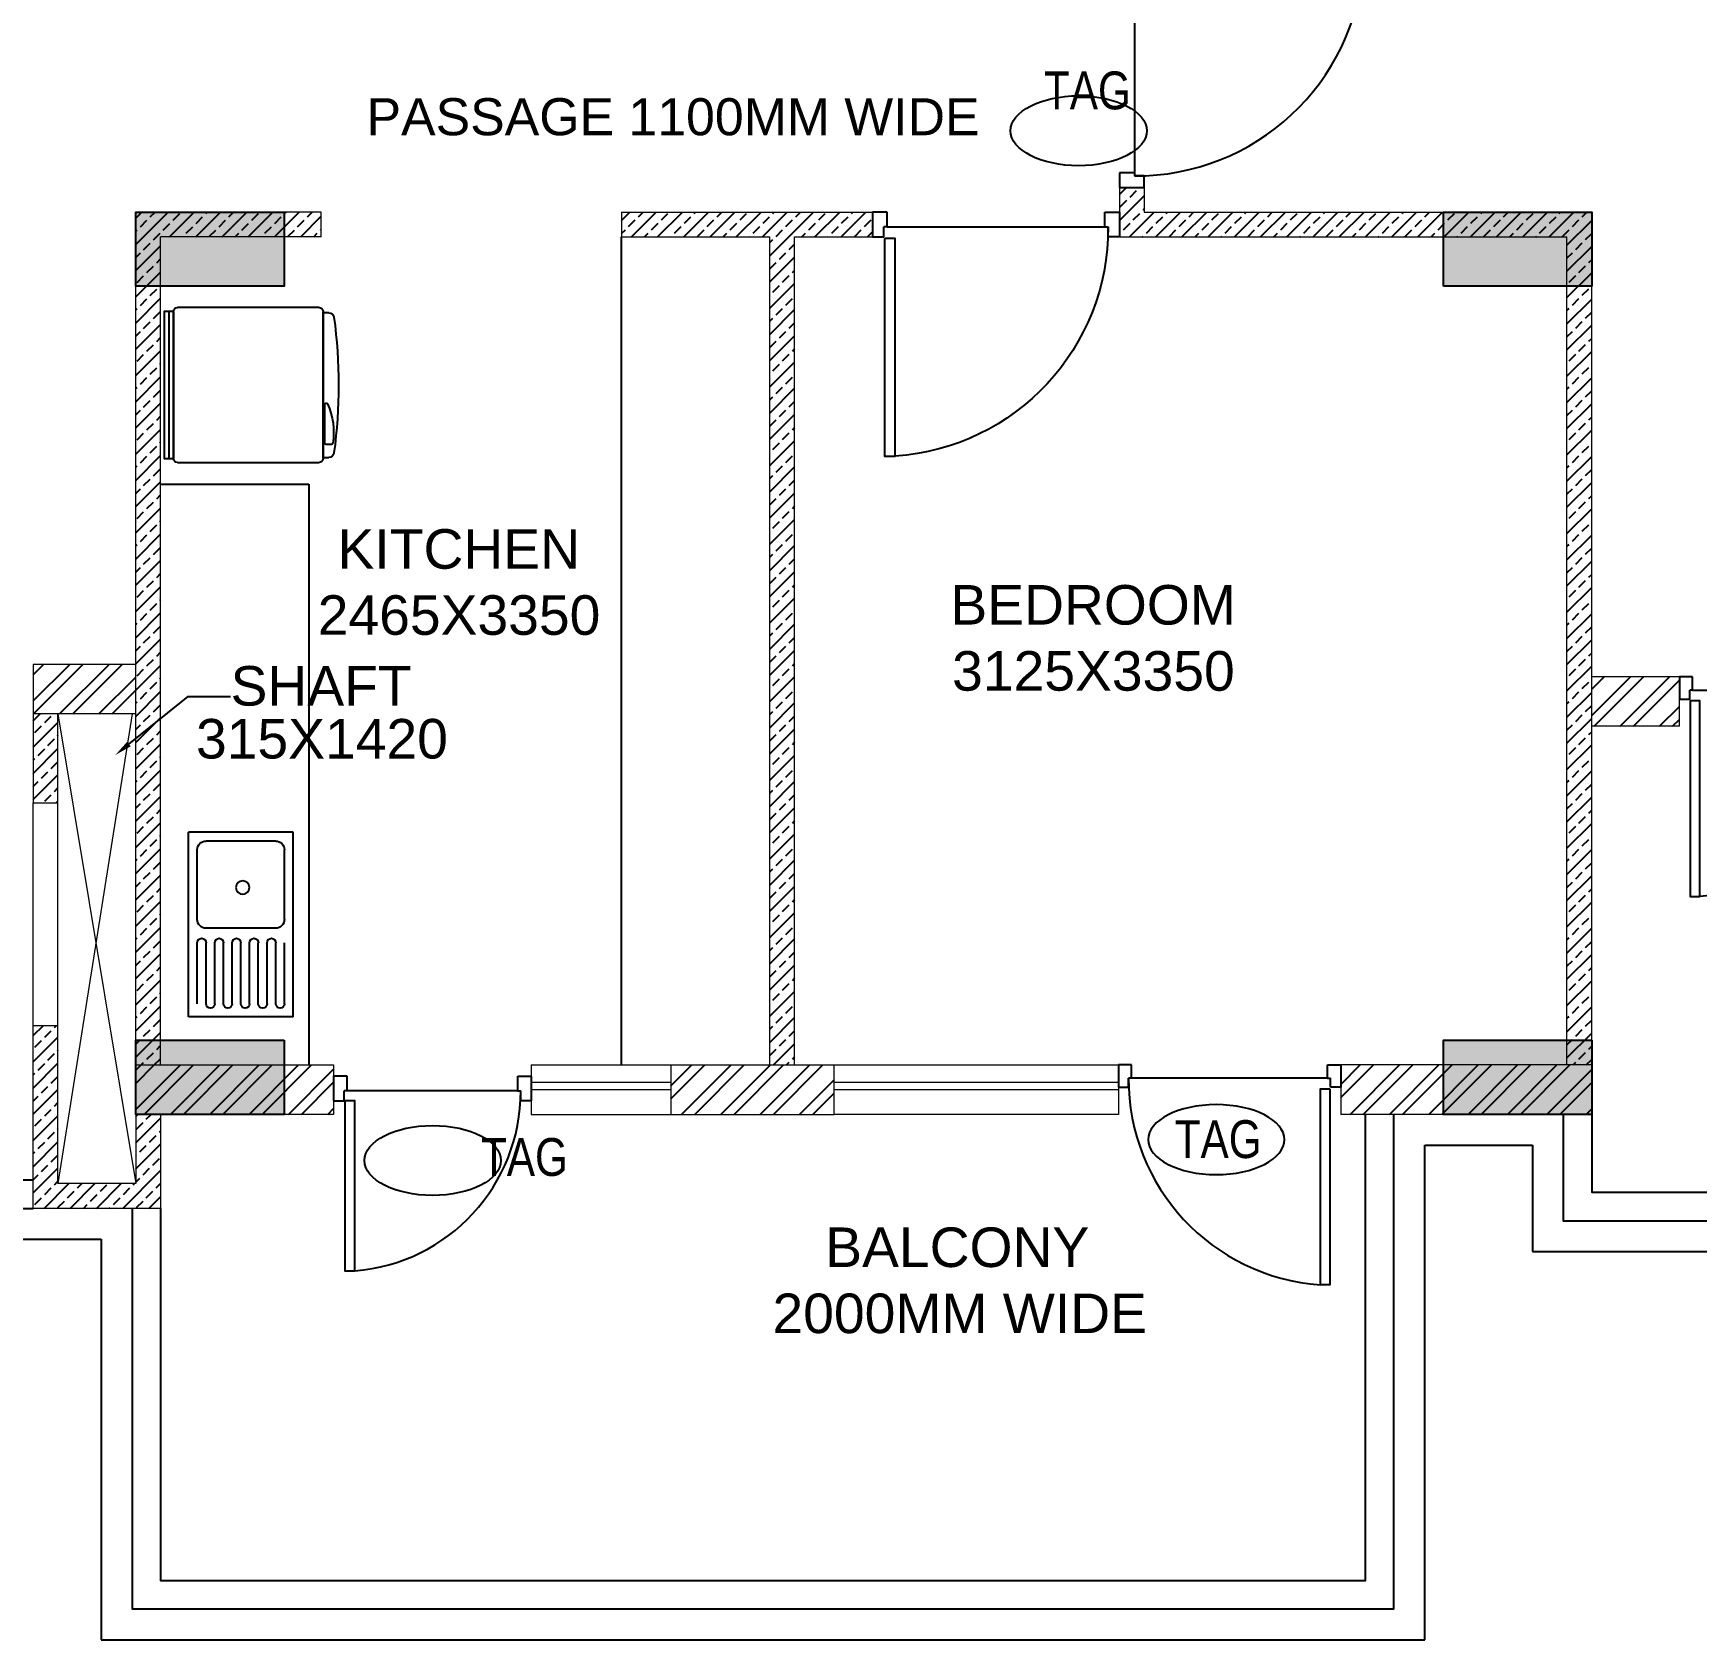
# Model space of a CAD drawing. Header units: millimetres. Extents: x 1255966 to 1543012, y 318612 to 465611.
# Drawn here: x 1394416 to 1401146, y 406914 to 413412 of the extents above; entities that cross this region are included whole.
import ezdxf
from ezdxf.enums import TextEntityAlignment as Align

# ---------------------------------------------------------------- set-up
doc = ezdxf.new("R2010")
doc.units = ezdxf.units.MM
doc.header["$LTSCALE"] = 500
doc.header["$MEASUREMENT"] = 0
doc.linetypes.add('HIDDEN', pattern=[0.375, 0.25, -0.125])
doc.layers.get('Defpoints').update_dxf_attribs({"lineweight": 0})
for name, color, linetype in [('AHC-A-FURNITURE', 2, 'Continuous'), ('DOOR', 8, 'Continuous'), ('FIXTURE', 251, 'Continuous'), ('FIXTURE-KITCHEN', 251, 'Continuous'), ('TEXT-RM NAME', 6, 'Continuous'), ('TOWER AREA COLUMN.', 6, 'Continuous')]:
    doc.layers.add(name, color=color, linetype=linetype)
for name, color, linetype, lineweight in [('CILL', 8, 'Continuous', 13), ('TILE', 252, 'Continuous', 13), ('TOWER COL HATCH', 253, 'Continuous', 20), ('Wall', 2, 'Continuous', 15), ('WIN', 144, 'Continuous', 15)]:
    doc.layers.add(name, color=color, linetype=linetype, lineweight=lineweight)
doc.layers.add('PROJECTION', color=7, linetype='HIDDEN', true_color=0xff4000)
doc.layers.add('RAILING', color=7, linetype='Continuous', true_color=0xadadad)
doc.styles.add('simplex', font='simplex.shx')
doc.styles.get("Standard").update_dxf_attribs({"font": 'arial.ttf'})
pattern_1 = [(45, (1157523.66, 675112.694), (-53.033009, 53.033009), []), (45, (1157576.69, 675112.694), (-53.033009, 53.033009), [37.5, -18.75])]
pattern_2 = [(45, (920216.68, 979406.63), (-79.549513, 79.549513), []), (45, (920269.72, 979406.63), (-79.549513, 79.549513), [])]
pattern_3 = [(45, (920216.684, 1257022.11), (-53.0330086, 53.0330086), []), (45, (920269.72, 1257022.11), (-53.0330086, 53.0330086), [37.5, -18.75])]

# ---------------------------------------------------------------- blocks, each defined once
blk = doc.blocks.new('DOOR 900')
at = {"layer": 'DOOR', "ltscale": 100}
for p, q in [((0, 15), (93, 15)), ((0, -40), (0, 15)), ((93, 15), (93, -28)), ((55.8, -40), (0, -40)), ((93, -28), (55.8, -28)), ((55.8, -40), (55.8, -28)), ((55.8, -40), (55.8, -860)), ((55.8, -860), (0, -860)), ((0, -860), (0, -915)), ((55.8, -860), (55.8, -872)), ((93, -872), (55.8, -872)), ((93, -915), (93, -872)), ((0, -915), (93, -915))]:
    blk.add_line(p, q, dxfattribs=at)
blk.add_lwpolyline([(99.6, -30.4), (918.5, -30.4), (918.5, -70.4), (99.6, -70.4)], close=True, dxfattribs=at)
blk.add_arc((60.5, -12), 860, 269.68451, 356.10376, dxfattribs=at)
blk = doc.blocks.new('DOOR 750')
at = {"layer": 'DOOR', "ltscale": 100}
for p, q in [((0, 730), (100, 730)), ((0, 675), (0, 730)), ((60, 675), (0, 675)), ((100, 687), (60, 687)), ((60, 675), (60, 687)), ((60, 675), (60, -15)), ((100, 730), (100, 687)), ((60, -15), (0, -15)), ((0, -15), (0, -70)), ((60, -15), (60, -27)), ((100, -27), (60, -27)), ((100, -70), (100, -27)), ((0, -70), (100, -70))]:
    blk.add_line(p, q, dxfattribs=at)
blk.add_lwpolyline([(99.6, -24.6), (787.7, -24.6), (787.7, 15.4), (99.6, 15.4)], close=True, dxfattribs=at)
at = {"layer": 'DOOR', "linetype": 'Continuous'}
blk.add_arc((62, -40.9), 727.9, 4.43826, 90.15923, dxfattribs=at)
at = {"layer": 'Defpoints', "ltscale": 100, "style": 'simplex', "width": 0.8}
blk.add_attdef('D750', (284.7, 36.5), '', height=100, dxfattribs=at)
blk = doc.blocks.new('A$C614879CD')
at = {"layer": 'FIXTURE', "ltscale": 0.5}
for p, q in [((450, 793.5), (0, 793.5)), ((0, 793.5), (0, 0)), ((450, 793.5), (450, 0)), ((37.5, 737.3), (37.5, 474.8)), ((75, 737.3), (75, 474.8)), ((112.5, 737.3), (112.5, 474.8)), ((150, 737.3), (150, 474.8)), ((187.5, 737.3), (187.5, 474.8)), ((225, 737.3), (225, 474.8)), ((262.5, 737.3), (262.5, 474.8)), ((300, 737.3), (300, 474.8)), ((337.5, 737.3), (337.5, 474.8)), ((375, 737.3), (375, 474.8)), ((412.5, 737.3), (412.5, 474.8)), ((37.5, 375), (37.5, 75)), ((375, 412.5), (75, 412.5)), ((412.5, 375), (412.5, 75)), ((450, 0), (0, 0)), ((375, 37.5), (75, 37.5))]:
    blk.add_line(p, q, dxfattribs=at)
blk.add_circle((232.7, 237.4), 28.8, dxfattribs=at)
for centre, radius, start, end in [((93.8, 737.3), 18.8, 0, 180), ((168.8, 737.3), 18.8, 0, 180), ((243.8, 737.3), 18.8, 0, 180), ((318.8, 737.3), 18.8, 0, 180), ((393.8, 737.3), 18.8, 0, 180), ((56.3, 474.8), 18.8, 180, 0), ((131.3, 474.8), 18.8, 180, 0), ((206.3, 474.8), 18.8, 180, 0), ((281.3, 474.8), 18.8, 180, 0), ((356.3, 474.8), 18.8, 180, 0), ((75, 375), 37.5, 90, 180), ((375, 375), 37.5, 0, 90), ((75, 75), 37.5, 180, 270), ((375, 75), 37.5, 270, 0)]:
    blk.add_arc(centre, radius, start, end, dxfattribs=at)
blk = doc.blocks.new('FRIDGE')
at = {"layer": 'FIXTURE-KITCHEN'}
for p, q in [((-313.5, 0), (313.5, 0)), ((-308, 0), (-308, 24.8)), ((308, 0), (-308, 0)), ((-252.6, 36), (-252.6, 13.5)), ((-247.1, 8), (-82.5, 8)), ((308, 24.8), (308, 0)), ((-330, -619.7), (-330, -16.5)), ((330, -16.5), (330, -619.7)), ((313.5, -636.2), (-313.5, -636.2)), ((312.4, -656.3), (-313.5, -656.3))]:
    blk.add_line(p, q, dxfattribs=at)
blk.add_lwpolyline([(-313.5, -636.2), (312.4, -636.2), (312.4, -676.5), (-313.5, -676.5)], close=True, dxfattribs=at)
for centre, radius, start, end in [((-286, 24.8), 22, 97.66226, 180), ((0, -2101), 2167, 82.33774, 97.66226), ((-247.1, 36), 5.5, 99.47443, 180), ((-247.1, 13.5), 5.5, 180, 270), ((-201, -240.4), 285.7, 64.98596, 99.47443), ((-82.5, 13.5), 5.5, 270, 64.98596), ((286, 24.8), 22, 0, 82.33774), ((-313.5, -16.5), 16.5, 90, 180), ((313.5, -16.5), 16.5, 0, 90), ((-313.5, -619.7), 16.5, 180, 270), ((313.5, -619.7), 16.5, 270, 0)]:
    blk.add_arc(centre, radius, start, end, dxfattribs=at)

msp = doc.modelspace()

# ---------------------------------------------------------------- hatches: boundary and pattern name
at = {"layer": 'AHC-A-FURNITURE', "ltscale": 50, "true_color": 0x5b5b5b}
h = msp.add_hatch(dxfattribs=at)
h.set_pattern_fill('ANSI33', color=251, scale=300)
h.set_pattern_definition(pattern_3)
h.paths.add_polyline_path([(1400720.6, 409238.9), (1400620.6, 409238.9), (1400620.6, 412588.9), (1398810.6, 412588.9), (1398810.6, 412688.9), (1398810.6, 412788.9), (1398910.6, 412788.9), (1398910.6, 412688.9), (1400720.6, 412688.9)])
h = msp.add_hatch(dxfattribs=at)
h.set_pattern_fill('ANSI33', color=251, scale=300)
h.set_pattern_definition([(45, (920216.684, 979406.626), (-53.0330086, 53.0330086), []), (45, (920269.72, 979406.626), (-53.0330086, 53.0330086), [37.5, -18.75])])
h.paths.add_polyline_path([(1395580.6, 412588.9), (1394930.6, 412588.9), (1394930.6, 412388.9), (1394830.6, 412388.9), (1394830.6, 412688.9), (1395580.6, 412688.9)])
h.paths.add_polyline_path([(1394930.6, 409238.9), (1394830.6, 409238.9), (1394830.6, 412388.9), (1394930.6, 412388.9)])
h = msp.add_hatch(dxfattribs=at)
h.set_pattern_fill('ANSI33', color=251, scale=300)
h.set_pattern_definition(pattern_3)
h.paths.add_polyline_path([(1397810.6, 412588.9), (1397495.6, 412588.9), (1397495.6, 409238.9), (1397395.6, 409238.9), (1397395.6, 412588.9), (1396795.6, 412588.9), (1396795.6, 412688.9), (1397810.6, 412688.9)])
h = msp.add_hatch(dxfattribs=at)
h.set_pattern_fill('ANSI32', color=251, scale=300)
h.set_pattern_definition(pattern_2)
h.paths.add_polyline_path([(1394830.6, 410658.9), (1394415.6, 410658.9), (1394415.6, 410858.9), (1394830.6, 410858.9)])
h = msp.add_hatch(dxfattribs=at)
h.set_pattern_fill('ANSI32', color=251, scale=300)
h.set_pattern_definition(pattern_2)
h.paths.add_polyline_path([(1401075.6, 410718.9), (1401075.6, 410608.9), (1400720.6, 410608.9), (1400720.6, 410808.9), (1401075.6, 410808.9)])
h = msp.add_hatch(dxfattribs=at)
h.set_pattern_fill('ANSI33', color=251, scale=300)
h.set_pattern_definition(pattern_1)
h.paths.add_polyline_path([(1394415.6, 410298.9), (1394515.6, 410298.9), (1394515.6, 410658.9), (1394415.6, 410658.9)])
h = msp.add_hatch(dxfattribs=at)
h.set_pattern_fill('ANSI33', color=251, scale=300)
h.set_pattern_definition(pattern_1)
h.paths.add_polyline_path([(1394930.6, 409038.9), (1394830.6, 409038.9), (1394830.6, 408758.9), (1394515.6, 408758.9), (1394515.6, 409398.9), (1394415.6, 409398.9), (1394415.6, 408658.9), (1394930.6, 408658.9)])
h = msp.add_hatch(dxfattribs=at)
h.set_pattern_fill('ANSI32', color=251, scale=300)
h.set_pattern_definition(pattern_2)
h.paths.add_polyline_path([(1395630.6, 409038.9), (1395630.6, 409238.9), (1394830.6, 409238.9), (1394830.6, 409038.9)])
h = msp.add_hatch(dxfattribs=at)
h.set_pattern_fill('ANSI32', color=251, scale=300)
h.set_pattern_definition(pattern_2)
h.paths.add_polyline_path([(1397655.6, 409038.9), (1396995.6, 409038.9), (1396995.6, 409238.9), (1397655.6, 409238.9)])
h = msp.add_hatch(dxfattribs=at)
h.set_pattern_fill('ANSI32', color=251, scale=300)
h.set_pattern_definition(pattern_2)
h.paths.add_polyline_path([(1400720.6, 409038.9), (1399705.6, 409038.9), (1399705.6, 409238.9), (1400720.6, 409238.9)])
at = {"layer": 'TOWER COL HATCH'}
h = msp.add_hatch(color=253, dxfattribs=at)
h.dxf.hatch_style = 1
h.paths.add_polyline_path([(1395430.6, 412688.9), (1395430.6, 412388.9), (1394830.6, 412388.9), (1394830.6, 412688.9)])
h = msp.add_hatch(color=253, dxfattribs=at)
h.dxf.hatch_style = 1
h.paths.add_polyline_path([(1400120.6, 412388.9), (1400120.6, 412688.9), (1400720.6, 412688.9), (1400720.6, 412388.9)])
h = msp.add_hatch(color=253, dxfattribs=at)
h.dxf.hatch_style = 1
h.paths.add_polyline_path([(1395430.6, 409338.9), (1395430.6, 409038.9), (1394830.6, 409038.9), (1394830.6, 409338.9)])
h = msp.add_hatch(color=253, dxfattribs=at)
h.dxf.hatch_style = 1
h.paths.add_polyline_path([(1400720.6, 409338.9), (1400720.6, 409038.9), (1400120.6, 409038.9), (1400120.6, 409338.9)])

# ---------------------------------------------------------------- linework, layer by layer
at = {"linetype": 'Continuous'}
for centre, major_axis in [((1398644.9, 413017.9), (275.7, 0)), ((1396031.2, 408852.6), (-275.7, 0))]:
    msp.add_ellipse(centre, major_axis=major_axis, ratio=0.512885, dxfattribs=at)
at = {"linetype": 'Continuous', "extrusion": (0, 0, -1)}
msp.add_ellipse((1399201.7, 408936.9), major_axis=(275.7, 0), ratio=0.512885, dxfattribs=at)
at = {"layer": 'CILL'}
for p, q in [((1394415.6, 409398.9), (1394415.6, 410298.9)), ((1394515.6, 409398.9), (1394515.6, 410298.9))]:
    msp.add_line(p, q, dxfattribs=at)
at = {"layer": 'Defpoints', "color": 2, "ltscale": 50}
msp.add_lwpolyline([(1400605.6, 409038.9), (1399920.6, 409038.9)], dxfattribs=at)
at = {"layer": 'FIXTURE-KITCHEN'}
for p, q in [((1396795.6, 409238.9), (1396795.6, 412588.9)), ((1394930.6, 411588.9), (1395530.6, 411588.9)), ((1395530.6, 411588.9), (1395530.6, 409238.9))]:
    msp.add_line(p, q, dxfattribs=at)
at = {"layer": 'PROJECTION', "linetype": 'ByBlock', "ltscale": 50}
for p, q in [((1400045.6, 406913.9), (1400045.6, 408913.9)), ((1400045.6, 408913.9), (1400480.6, 408913.9)), ((1400480.6, 408913.9), (1400480.6, 408483.9)), ((1389875.6, 408533.9), (1394690.6, 408533.9)), ((1394690.6, 408533.9), (1394690.6, 406913.9)), ((1400480.6, 408483.9), (1407260.6, 408483.9)), ((1394690.6, 406913.9), (1400045.6, 406913.9))]:
    msp.add_line(p, q, dxfattribs=at)
at = {"layer": 'RAILING', "color": 36, "true_color": 0x7f4010}
for p, q in [((1389750.6, 408773.9), (1394415.6, 408773.9)), ((1389750.6, 408658.9), (1394415.6, 408658.9))]:
    msp.add_line(p, q, dxfattribs=at)
for points in [[(1394815.6, 408658.9), (1394815.6, 407038.9), (1399920.6, 407038.9), (1399920.6, 409038.9)], [(1394930.6, 408658.9), (1394930.6, 407153.9), (1399805.6, 407153.9), (1399805.6, 409038.9)], [(1394945.6, 409038.9), (1394945.6, 409038.9)], [(1400605.6, 409038.9), (1400605.6, 408608.9), (1403770.6, 408608.9)], [(1400720.6, 409038.9), (1400720.6, 408723.9), (1403770.6, 408723.9)]]:
    msp.add_lwpolyline(points, dxfattribs=at)
at = {"layer": 'TEXT-RM NAME'}
msp.add_lwpolyline([(1394802.4, 410536.6), (1395042.9, 410729.2), (1395213.2, 410729.2)], dxfattribs=at)
msp.add_solid([(1394809.7, 410527.5), (1394747.8, 410492.9), (1394795.1, 410545.7)], dxfattribs=at)
at = {"layer": 'TILE', "linetype": 'HIDDEN', "ltscale": 45}
for p, q in [((1394515.6, 410658.9), (1394830.6, 408758.9)), ((1394815.6, 410658.9), (1394515.6, 408758.9))]:
    msp.add_line(p, q, dxfattribs=at)
at = {"layer": 'TOWER AREA COLUMN.'}
for points in [[(1395430.6, 412688.9), (1395430.6, 412388.9), (1394830.6, 412388.9), (1394830.6, 412688.9)], [(1400120.6, 412388.9), (1400120.6, 412688.9), (1400720.6, 412688.9), (1400720.6, 412388.9)], [(1395430.6, 409338.9), (1395430.6, 409038.9), (1394830.6, 409038.9), (1394830.6, 409338.9)], [(1400720.6, 409338.9), (1400720.6, 409038.9), (1400120.6, 409038.9), (1400120.6, 409338.9)]]:
    msp.add_lwpolyline(points, close=True, dxfattribs=at)
at = {"layer": 'Wall'}
for p, q in [((1398810.6, 412788.9), (1398910.6, 412788.9)), ((1398810.6, 412788.9), (1398810.6, 412688.9)), ((1398910.6, 412788.9), (1398910.6, 412688.9)), ((1394830.6, 409238.9), (1394830.6, 412688.9)), ((1395580.6, 412688.9), (1394830.6, 412688.9)), ((1395580.6, 412588.9), (1395580.6, 412688.9)), ((1396795.6, 412688.9), (1397810.6, 412688.9)), ((1396795.6, 412688.9), (1396795.6, 412588.9)), ((1397810.6, 412588.9), (1397810.6, 412688.9)), ((1398810.6, 412688.9), (1398810.6, 412688.9)), ((1398810.6, 412588.9), (1398810.6, 412688.9)), ((1398910.6, 412688.9), (1400720.6, 412688.9)), ((1400720.6, 409038.9), (1400720.6, 412688.9)), ((1394930.6, 409238.9), (1394930.6, 412588.9)), ((1395580.6, 412588.9), (1394930.6, 412588.9)), ((1396795.6, 412588.9), (1397395.6, 412588.9)), ((1397395.6, 409238.9), (1397395.6, 412588.9)), ((1397495.6, 409238.9), (1397495.6, 412588.9)), ((1397495.6, 412588.9), (1397810.6, 412588.9)), ((1398810.6, 412588.9), (1400620.6, 412588.9)), ((1400620.6, 409238.9), (1400620.6, 412588.9)), ((1394415.6, 410858.9), (1394415.6, 410658.9)), ((1394830.6, 410858.9), (1394415.6, 410858.9)), ((1401075.6, 410808.9), (1400720.6, 410808.9)), ((1401075.6, 410608.9), (1401075.6, 410808.9)), ((1394830.6, 410658.9), (1394415.6, 410658.9)), ((1401075.6, 410608.9), (1400720.6, 410608.9)), ((1394415.6, 409398.9), (1394515.6, 409398.9)), ((1394415.6, 408658.9), (1394415.6, 409398.9)), ((1394830.6, 409238.9), (1395630.6, 409238.9)), ((1394830.6, 409038.9), (1394830.6, 409238.9)), ((1395630.6, 409238.9), (1395630.6, 409038.9)), ((1396995.6, 409238.9), (1397655.6, 409238.9)), ((1396995.6, 409238.9), (1396995.6, 409038.9)), ((1397655.6, 409038.9), (1397655.6, 409238.9)), ((1400720.6, 409238.9), (1399705.6, 409238.9)), ((1399705.6, 409238.9), (1399705.6, 409038.9)), ((1394830.6, 409038.9), (1394830.6, 409038.9)), ((1395630.6, 409038.9), (1394830.6, 409038.9)), ((1396995.6, 409038.9), (1397655.6, 409038.9)), ((1400720.6, 409038.9), (1399705.6, 409038.9))]:
    msp.add_line(p, q, dxfattribs=at)
msp.add_lwpolyline([(1394415.6, 410298.9), (1394515.6, 410298.9), (1394515.6, 410658.9), (1394415.6, 410658.9)], close=True, dxfattribs=at)
for points in [[(1394830.6, 409038.9), (1394830.6, 408758.9), (1394515.6, 408758.9), (1394515.6, 409398.9)], [(1394830.6, 409038.9), (1394930.6, 409038.9), (1394930.6, 408658.9), (1394415.6, 408658.9)]]:
    msp.add_lwpolyline(points, dxfattribs=at)
at = {"layer": 'WIN'}
for p, q in [((1396430.6, 409238.9), (1396995.6, 409238.9)), ((1396430.6, 409238.9), (1396430.6, 409038.9)), ((1397655.6, 409238.9), (1398805.6, 409238.9)), ((1398805.6, 409238.9), (1398805.6, 409038.9)), ((1396430.6, 409168.9), (1396995.6, 409168.9)), ((1396995.6, 409138.9), (1396430.6, 409138.9)), ((1397655.6, 409168.9), (1398805.6, 409168.9)), ((1398805.6, 409138.9), (1397655.6, 409138.9)), ((1396430.6, 409038.9), (1396995.6, 409038.9)), ((1398805.6, 409038.9), (1397655.6, 409038.9))]:
    msp.add_line(p, q, dxfattribs=at)

# ---------------------------------------------------------------- block references
at = {"layer": 'DOOR', "extrusion": (0, 0, -1), "xscale": -1.075268817204301, "yscale": 1.075268817204301, "zscale": -1.075268817204301}
msp.add_blockref('DOOR 900', (-1398810.6, 413772.7), dxfattribs=at)
at = {"layer": 'DOOR', "extrusion": (0, 0, -1)}
for p, xscale, yscale, zscale, rotation in [((-1397826.8, 412688.9), 1.075268817204303, 1.075268817204303, -1.075268817204303, 270), ((-1401090.1, 410808.9), 0.9677419354838815, 0.9677419354838815, -0.9677419354838815, 270), ((-1399691.1, 409238.9), -0.9677419354838978, 0.9677419354838978, -0.9677419354838978, 90)]:
    msp.add_blockref('DOOR 900', p, dxfattribs=dict(at, xscale=xscale, yscale=yscale, zscale=zscale, rotation=rotation))
at = {"layer": 'DOOR', "rotation": 270}
msp.add_blockref('DOOR 750', (1395700.6, 409193.9), dxfattribs=at)
at = {"layer": 'FIXTURE-KITCHEN', "extrusion": (0, 0, -1), "xscale": 0.9500000000000182, "yscale": 0.9500000000000182, "zscale": -0.9500000000000182, "rotation": 90.00000000000001}
msp.add_blockref('FRIDGE', (-1395587.9, 411989.4), dxfattribs=at)
at = {"layer": 'FIXTURE-KITCHEN', "xscale": -0.9405, "yscale": 0.9405, "zscale": 0.9405, "rotation": 180}
msp.add_blockref('A$C614879CD', (1395044, 410180), dxfattribs=at)

# ---------------------------------------------------------------- texts
at = {"width": 0.8}
for p in [(1398680.4, 413181.1), (1399209.5, 408938.9), (1396402.8, 408866.6)]:
    msp.add_attdef('TAG', text='', height=153.1, dxfattribs=at).set_placement(p, align=Align.MIDDLE_CENTER)
at = {"layer": 'TEXT-RM NAME'}
for s, height, p in [('PASSAGE 1100MM WIDE', 150, (1395763.9, 412999.7)), ('SHAFT', 160, (1395213.9, 410692.5)), ('315X1420', 160, (1395074, 410478.5))]:
    msp.add_text(s, height=height, dxfattribs=at).set_placement(p)
for s, p in [('KITCHEN', (1395646.7, 411246.2)), ('2465X3350', (1395566.5, 410978.9)), ('BEDROOM', (1398126.1, 411020.2)), ('3125X3350', (1398133.1, 410752.9)), ('BALCONY', (1397619.8, 408421.5)), ('2000MM WIDE', (1397406.3, 408154.1))]:
    msp.add_text(s, height=160, rotation=360, dxfattribs=at).set_placement(p)

doc.saveas('drawing.dxf')
